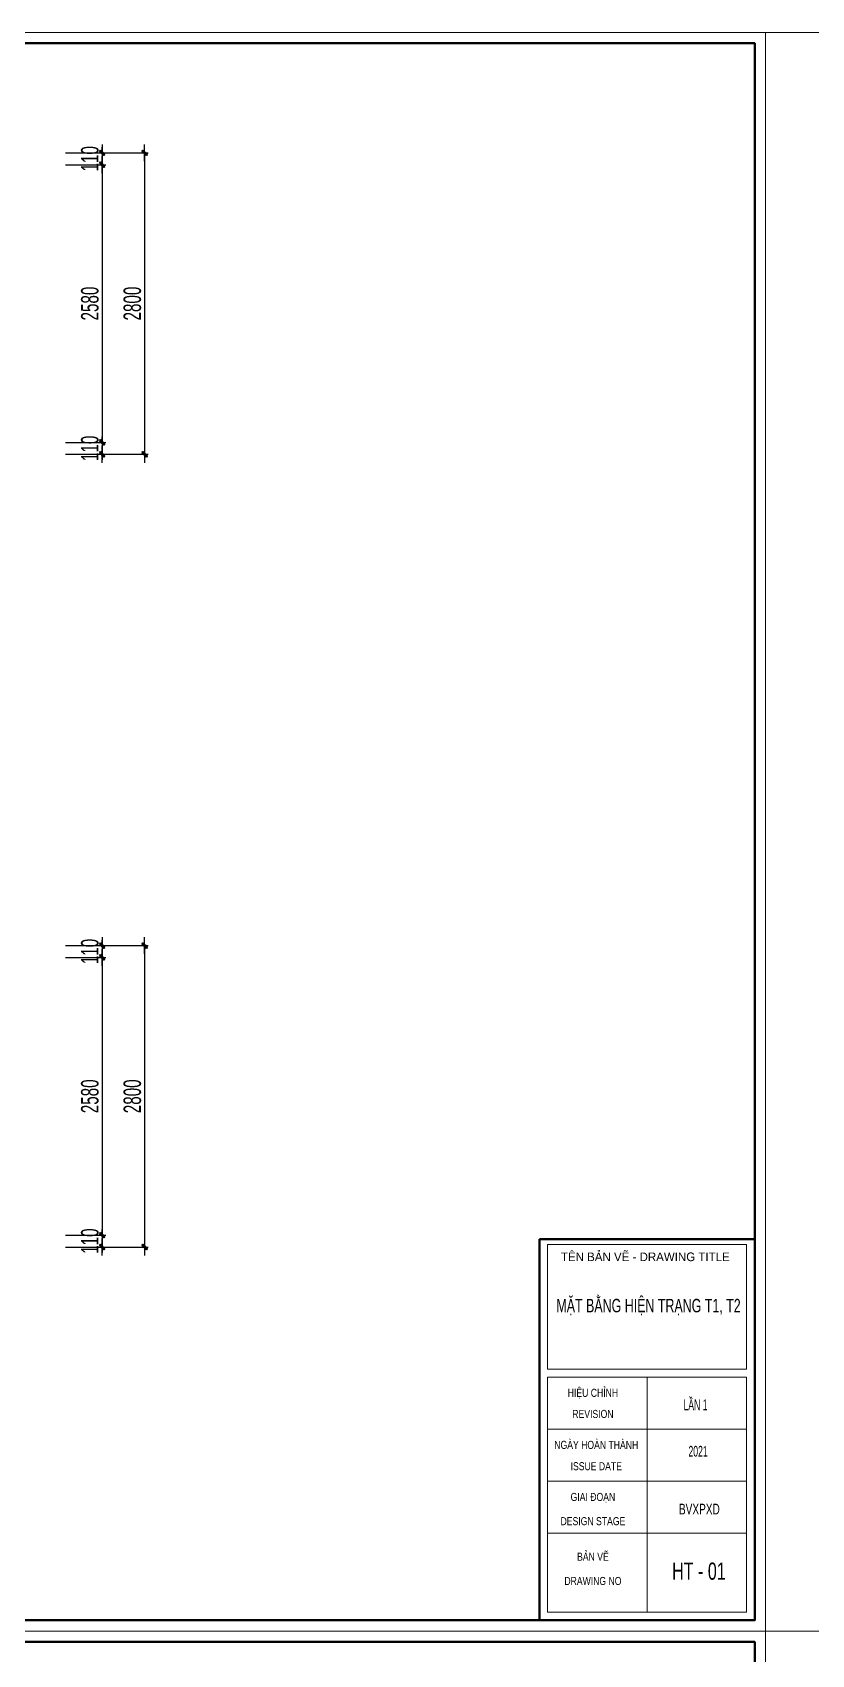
# Model space of a CAD drawing. Header units: millimetres. Extents: x 596422 to 1674380, y -367470 to 58862.
# Drawn here: x 675385 to 682627, y -17431 to -2363 of the extents above; entities that cross this region are included whole.
import ezdxf
from ezdxf.enums import TextEntityAlignment as Align

# ---------------------------------------------------------------- set-up
doc = ezdxf.new("R2010")
doc.units = ezdxf.units.MM
doc.header["$LTSCALE"] = 600
doc.header["$MEASUREMENT"] = 0
doc.layers.get('0').update_dxf_attribs({"lineweight": 0})
doc.layers.get('Defpoints').update_dxf_attribs({"lineweight": 0})
doc.layers.add('EG Dim', color=8, linetype='Continuous', lineweight=18)
doc.layers.add('Khungten_LCDI', color=7, linetype='Continuous')
doc.layers.add('Kichthuoc', color=9, linetype='Continuous')
doc.styles.add('HOATBIF', font='hoatbif.shx', dxfattribs={"width": 0.65})
doc.styles.add('Khungten', font='VHAVAN.TTF', dxfattribs={"width": 0.9, "height": 5000})
doc.styles.add('Title', font='VHAVAN.TTF', dxfattribs={"width": 0.8})
doc.dimstyles.new('1-100', dxfattribs={"dimscale": 300, "dimtxt": 1.2, "dimasz": 0.25, "dimexe": 0.5, "dimexo": 0, "dimgap": 0.3, "dimtad": 1, "dimdec": 0, "dimzin": 0, "dimdsep": 46, "dimtxsty": 'HOATBIF', "dimblk1": 'DOT', "dimblk2": 'DOT', "dimsah": 1, "dimcen": -1, "dimdle": 1, "dimclrd": 256, "dimclre": 256, "dimclrt": 4, "dimadec": 3, "dimazin": 2, "dimtfac": 0.333333, "dimtdec": 0, "dimtix": 1, "dimtmove": 2, "dimatfit": 3, "dimldrblk": 'DOT', "dimfxl": 1, "dimtvp": 0.833333, "dimtolj": 1, "dimtzin": 0, "dimarcsym": 0})

# ---------------------------------------------------------------- blocks, each defined once
blk = doc.blocks.new('LCDI-new')
at = {"layer": 'Defpoints', "lineweight": 0}
blk.add_lwpolyline([(-1626044.71, 488105.01), (-1626044.71, 488402.01), (-1625624.71, 488402.01), (-1625624.71, 488105.01)], close=True, dxfattribs=at)
at = {"layer": 'Khungten_LCDI', "color": 5, "lineweight": 25}
blk.add_line((-1625626.71, 488107.01), (-1625626.71, 488400.01), dxfattribs=at)
at = {"layer": 'Khungten_LCDI', "color": 5, "lineweight": 60}
for p, q in [((-1625666.71, 488177.85), (-1625666.71, 488107.01)), ((-1625626.71, 488177.85), (-1625666.71, 488177.85))]:
    blk.add_line(p, q, dxfattribs=at)
at = {"layer": 'Khungten_LCDI', "color": 9, "lineweight": 15}
for p, q in [((-1625646.71, 488152.18), (-1625646.71, 488108.51)), ((-1625628.21, 488142.51), (-1625665.21, 488142.51)), ((-1625628.21, 488132.84), (-1625665.21, 488132.84)), ((-1625628.21, 488123.18), (-1625665.21, 488123.18))]:
    blk.add_line(p, q, dxfattribs=at)
at = {"layer": 'Khungten_LCDI', "color": 5, "lineweight": 60}
blk.add_lwpolyline([(-1626032.71, 488107.01), (-1626032.71, 488400.01), (-1625626.71, 488400.01), (-1625626.71, 488107.01)], close=True, dxfattribs=at)
at = {"layer": 'Khungten_LCDI', "color": 9, "lineweight": 15}
for points in [[(-1625665.21, 488153.68), (-1625628.21, 488153.68), (-1625628.21, 488176.84), (-1625665.21, 488176.84)], [(-1625665.21, 488108.51), (-1625628.21, 488108.51), (-1625628.21, 488152.18), (-1625665.21, 488152.18)]]:
    blk.add_lwpolyline(points, close=True, dxfattribs=at)
at = {"color": 7, "style": 'Khungten'}
blk.add_text('tªn b¶n vÏ - drawing title', height=1.6, dxfattribs=at).set_placement((-1625647.05, 488173.74), align=Align.CENTER)
at = {"color": 7}
for s, height, style, width, p in [('hiÖu chØnh', 1.5, 'Khungten', 0.8, (-1625656.79, 488148.52)), ('revision', 1.5, 'Khungten', 0.8, (-1625656.79, 488144.6)), ('ngµy hoµn thµnh', 1.5, 'Khungten', 0.8, (-1625656.17, 488138.85)), ('issue date', 1.5, 'Khungten', 0.8, (-1625656.17, 488134.89)), ('giai ®o¹n', 1.5, 'Khungten', 0.8, (-1625656.79, 488129.18)), ('BVxpxd', 2, 'Title', 0.7, (-1625637, 488126.67)), ('design stage', 1.5, 'Khungten', 0.8, (-1625656.79, 488124.68)), ('b¶n vÏ', 1.5, 'Khungten', 0.8, (-1625656.79, 488118.07)), ('drawing nO', 1.5, 'Khungten', 0.8, (-1625656.79, 488113.57))]:
    blk.add_text(s, height=height, dxfattribs=dict(at, style=style, width=width)).set_placement(p, align=Align.CENTER)
at = {"color": 2, "style": 'Title', "width": 1.824646}
for tag, p, p2 in [('TENBANVE1', (-1625663.58, 488164.65), (-1625629.32, 488164.65)), ('TENBANVE2', (-1625663.58, 488157.89), (-1625629.32, 488157.89))]:
    blk.add_attdef(tag, text='', height=2.5, dxfattribs=at).set_placement(p, p2, align=Align.FIT)
at = {"color": 7, "style": 'Khungten', "width": 0.8}
for tag, p in [('REVISION', (-1625637.72, 488146.05)), ('NGAYHT', (-1625637.25, 488137.42))]:
    blk.add_attdef(tag, text='', height=2, dxfattribs=at).set_placement(p, align=Align.CENTER)
at = {"color": 2, "style": 'Title', "width": 0.7}
blk.add_attdef('SOBANVE', text='', height=2.5, dxfattribs=at).set_placement((-1625637.09, 488114.55), align=Align.CENTER)
blk = doc.blocks.new('DOT')
at = {"layer": 'Kichthuoc'}
blk.add_line((-3, 0), (3, 0), dxfattribs=at)
at = {"layer": 'Kichthuoc', "color": 4}
blk.add_line((-1, -1), (1, 1), dxfattribs=at)
blk.add_lwpolyline([(0.5, 1), (-1, -0.5), (-0.5, -1), (1, 0.5)], close=True, dxfattribs=at)
blk = doc.blocks.new('*D29')
at = {"layer": 'Defpoints', "color": 0, "transparency": 16777216}
for p in [(675693, -3591), (675693, -6171), (676033, -6171)]:
    blk.add_point(p, dxfattribs=at)
at = {"layer": 'EG Dim', "lineweight": -2, "transparency": 16777216}
for p, q in [((675693, -3591), (676066, -3591)), ((676033, -3617), (676033, -6145)), ((675693, -6171), (676066, -6171))]:
    blk.add_line(p, q, dxfattribs=at)
at = {"layer": 'EG Dim', "lineweight": -2, "transparency": 16777216, "xscale": 26, "yscale": 26, "zscale": 26}
for p, rotation in [((676033, -3591), 90), ((676033, -6171), 270)]:
    blk.add_blockref('DOT', p, dxfattribs=dict(at, rotation=rotation))
at = {"layer": 'EG Dim', "color": 4, "transparency": 16777216, "insert": (675919, -4881), "char_height": 162.5, "attachment_point": 5, "rotation": 90, "style": 'HOATBIF'}
blk.add_mtext('\\A1;2580', dxfattribs=at)
blk = doc.blocks.new('_Dot')
at = {"color": 0, "linetype": 'ByBlock', "lineweight": -2}
blk.add_line((-0.5, 0), (-1, 0), dxfattribs=at)
at = {"color": 0, "linetype": 'ByBlock', "const_width": 0.5}
blk.add_lwpolyline([(-0.25, 0, 1), (0.25, 0, 1)], format="xyb", close=True, dxfattribs=at)
blk = doc.blocks.new('*D30')
at = {"layer": 'Defpoints', "color": 0, "transparency": 16777216}
for p in [(675693, -6171), (675693, -6281), (676033, -6281)]:
    blk.add_point(p, dxfattribs=at)
at = {"layer": 'EG Dim', "lineweight": -2, "transparency": 16777216}
for p, q in [((675693, -6171), (676066, -6171)), ((676033, -6145), (676033, -6119)), ((676033, -6171), (676033, -6281)), ((675693, -6281), (676066, -6281)), ((676033, -6307), (676033, -6333))]:
    blk.add_line(p, q, dxfattribs=at)
at = {"layer": 'EG Dim', "lineweight": -2, "transparency": 16777216, "xscale": 26, "yscale": 26, "zscale": 26}
for p, rotation in [((676033, -6171), 270), ((676033, -6281), 90)]:
    blk.add_blockref('DOT', p, dxfattribs=dict(at, rotation=rotation))
at = {"layer": 'EG Dim', "color": 4, "transparency": 16777216, "insert": (675919, -6226), "char_height": 162.5, "attachment_point": 5, "rotation": 90, "style": 'HOATBIF'}
blk.add_mtext('\\A1;110', dxfattribs=at)
blk = doc.blocks.new('*D31')
at = {"layer": 'Defpoints', "color": 0, "transparency": 16777216}
for p in [(675693, -3481), (675693, -3591), (676033, -3591)]:
    blk.add_point(p, dxfattribs=at)
at = {"layer": 'EG Dim', "lineweight": -2, "transparency": 16777216}
for p, q in [((676033, -3455), (676033, -3429)), ((675693, -3481), (676066, -3481)), ((675693, -3591), (676066, -3591)), ((676033, -3481), (676033, -3591)), ((676033, -3617), (676033, -3643))]:
    blk.add_line(p, q, dxfattribs=at)
at = {"layer": 'EG Dim', "lineweight": -2, "transparency": 16777216, "xscale": 26, "yscale": 26, "zscale": 26}
for p, rotation in [((676033, -3481), 270), ((676033, -3591), 90)]:
    blk.add_blockref('DOT', p, dxfattribs=dict(at, rotation=rotation))
at = {"layer": 'EG Dim', "color": 4, "transparency": 16777216, "insert": (675919, -3536), "char_height": 162.5, "attachment_point": 5, "rotation": 90, "style": 'HOATBIF'}
blk.add_mtext('\\A1;110', dxfattribs=at)
blk = doc.blocks.new('*D28')
at = {"layer": 'Defpoints', "color": 0, "transparency": 16777216}
for p in [(675693, -3481), (675693, -6281), (676428, -6281)]:
    blk.add_point(p, dxfattribs=at)
at = {"layer": 'EG Dim', "lineweight": -2, "transparency": 16777216}
for p, q in [((675693, -3481), (676460, -3481)), ((676428, -3507), (676428, -6255)), ((675693, -6281), (676460, -6281))]:
    blk.add_line(p, q, dxfattribs=at)
at = {"layer": 'EG Dim', "lineweight": -2, "transparency": 16777216, "xscale": 26, "yscale": 26, "zscale": 26}
for p, rotation in [((676428, -3481), 90), ((676428, -6281), 270)]:
    blk.add_blockref('DOT', p, dxfattribs=dict(at, rotation=rotation))
at = {"layer": 'EG Dim', "color": 4, "transparency": 16777216, "insert": (676314, -4881), "char_height": 162.5, "attachment_point": 5, "rotation": 90, "style": 'HOATBIF'}
blk.add_mtext('\\A1;2800', dxfattribs=at)
blk = doc.blocks.new('*D35')
at = {"layer": 'Defpoints', "color": 0, "transparency": 16777216}
for p in [(675693, -10955), (675693, -13535), (676033, -13535)]:
    blk.add_point(p, dxfattribs=at)
at = {"layer": 'EG Dim', "lineweight": -2, "transparency": 16777216}
for p, q in [((675693, -10955), (676066, -10955)), ((676033, -10981), (676033, -13509)), ((675693, -13535), (676066, -13535))]:
    blk.add_line(p, q, dxfattribs=at)
at = {"layer": 'EG Dim', "lineweight": -2, "transparency": 16777216, "xscale": 26, "yscale": 26, "zscale": 26}
for p, rotation in [((676033, -10955), 90), ((676033, -13535), 270)]:
    blk.add_blockref('DOT', p, dxfattribs=dict(at, rotation=rotation))
at = {"layer": 'EG Dim', "color": 4, "transparency": 16777216, "insert": (675919, -12245), "char_height": 162.5, "attachment_point": 5, "rotation": 90, "style": 'HOATBIF'}
blk.add_mtext('\\A1;2580', dxfattribs=at)
blk = doc.blocks.new('*D36')
at = {"layer": 'Defpoints', "color": 0, "transparency": 16777216}
for p in [(675693, -13535), (675693, -13645), (676033, -13645)]:
    blk.add_point(p, dxfattribs=at)
at = {"layer": 'EG Dim', "lineweight": -2, "transparency": 16777216}
for p, q in [((675693, -13535), (676066, -13535)), ((676033, -13509), (676033, -13483)), ((676033, -13535), (676033, -13645)), ((675693, -13645), (676066, -13645)), ((676033, -13671), (676033, -13697))]:
    blk.add_line(p, q, dxfattribs=at)
at = {"layer": 'EG Dim', "lineweight": -2, "transparency": 16777216, "xscale": 26, "yscale": 26, "zscale": 26}
for p, rotation in [((676033, -13535), 270), ((676033, -13645), 90)]:
    blk.add_blockref('DOT', p, dxfattribs=dict(at, rotation=rotation))
at = {"layer": 'EG Dim', "color": 4, "transparency": 16777216, "insert": (675919, -13590), "char_height": 162.5, "attachment_point": 5, "rotation": 90, "style": 'HOATBIF'}
blk.add_mtext('\\A1;110', dxfattribs=at)
blk = doc.blocks.new('*D37')
at = {"layer": 'Defpoints', "color": 0, "transparency": 16777216}
for p in [(675693, -10845), (675693, -10955), (676033, -10955)]:
    blk.add_point(p, dxfattribs=at)
at = {"layer": 'EG Dim', "lineweight": -2, "transparency": 16777216}
for p, q in [((675693, -10845), (676066, -10845)), ((676033, -10819), (676033, -10793)), ((676033, -10845), (676033, -10955)), ((675693, -10955), (676066, -10955)), ((676033, -10981), (676033, -11007))]:
    blk.add_line(p, q, dxfattribs=at)
at = {"layer": 'EG Dim', "lineweight": -2, "transparency": 16777216, "xscale": 26, "yscale": 26, "zscale": 26}
for p, rotation in [((676033, -10845), 270), ((676033, -10955), 90)]:
    blk.add_blockref('DOT', p, dxfattribs=dict(at, rotation=rotation))
at = {"layer": 'EG Dim', "color": 4, "transparency": 16777216, "insert": (675919, -10900), "char_height": 162.5, "attachment_point": 5, "rotation": 90, "style": 'HOATBIF'}
blk.add_mtext('\\A1;110', dxfattribs=at)
blk = doc.blocks.new('*D38')
at = {"layer": 'Defpoints', "color": 0, "transparency": 16777216}
for p in [(675693, -10845), (675693, -13645), (676428, -13645)]:
    blk.add_point(p, dxfattribs=at)
at = {"layer": 'EG Dim', "lineweight": -2, "transparency": 16777216}
for p, q in [((675693, -10845), (676460, -10845)), ((676428, -10871), (676428, -13619)), ((675693, -13645), (676460, -13645))]:
    blk.add_line(p, q, dxfattribs=at)
at = {"layer": 'EG Dim', "lineweight": -2, "transparency": 16777216, "xscale": 26, "yscale": 26, "zscale": 26}
for p, rotation in [((676428, -10845), 90), ((676428, -13645), 270)]:
    blk.add_blockref('DOT', p, dxfattribs=dict(at, rotation=rotation))
at = {"layer": 'EG Dim', "color": 4, "transparency": 16777216, "insert": (676314, -12245), "char_height": 162.5, "attachment_point": 5, "rotation": 90, "style": 'HOATBIF'}
blk.add_mtext('\\A1;2800', dxfattribs=at)

msp = doc.modelspace()

# ---------------------------------------------------------------- block references
at = {"layer": 'Kichthuoc'}
ref = msp.add_blockref('LCDI-new', (81963434.1, -24422463), dxfattribs=dict(at, xscale=50.00000000005321, yscale=50.00000000005321, zscale=50.00000000005321))
ref.add_attrib('TENBANVE', 'mÆt b»ng hiÖn tr¹ng t1, t2', dxfattribs={"layer": '0', "color": 4, "height": 125, "style": 'Title', "width": 0.712885}).set_placement((680255, -14251.5), (681968.2, -14251.5), align=Align.FIT)
ref.add_attrib('SOBANVE', 'ht - 01', dxfattribs={"layer": '0', "color": 4, "height": 160, "style": 'Title', "width": 0.7}).set_placement((681579.6, -16735.6), align=Align.CENTER)
ref.add_attrib('TYLE', 'lÇn 1', dxfattribs={"layer": '0', "color": 4, "height": 100, "style": 'Khungten', "width": 0.6}).set_placement((681548, -15160.7), align=Align.CENTER)
ref.add_attrib('NGAYHT', '2021', dxfattribs={"layer": '0', "color": 4, "height": 100, "style": 'Khungten', "width": 0.6}).set_placement((681571.7, -15592.2), align=Align.CENTER)
ref = msp.add_blockref('LCDI-new', (81984434.1, -24422463), dxfattribs=dict(at, xscale=50.00000000005321, yscale=50.00000000005321, zscale=50.00000000005321))
ref.add_attrib('TENBANVE', 'mÆt b»ng m¸i hiÖn tr¹ng', dxfattribs={"layer": '0', "color": 4, "height": 125, "style": 'Title', "width": 0.745885}).set_placement((701255, -14251.5), (702968.2, -14251.5), align=Align.FIT)
ref.add_attrib('SOBANVE', 'ht - 02', dxfattribs={"layer": '0', "color": 4, "height": 160, "style": 'Title', "width": 0.7}).set_placement((702579.6, -16735.6), align=Align.CENTER)
ref.add_attrib('TYLE', 'lÇn 1', dxfattribs={"layer": '0', "color": 4, "height": 100, "style": 'Khungten', "width": 0.6}).set_placement((702548, -15160.7), align=Align.CENTER)
ref.add_attrib('NGAYHT', '2021', dxfattribs={"layer": '0', "color": 4, "height": 100, "style": 'Khungten', "width": 0.6}).set_placement((702571.7, -15592.2), align=Align.CENTER)
ref = msp.add_blockref('LCDI-new', (81963434.1, -24437313), dxfattribs=dict(at, xscale=50.00000000005321, yscale=50.00000000005321, zscale=50.00000000005321))
ref.add_attrib('TENBANVE', 'mÆt b»ng c¶i t¹o t1, t2', dxfattribs={"layer": '0', "color": 4, "height": 125, "style": 'Title', "width": 0.813475}).set_placement((680255, -29101.5), (681968.2, -29101.5), align=Align.FIT)
ref.add_attrib('SOBANVE', 'ct - 01', dxfattribs={"layer": '0', "color": 4, "height": 160, "style": 'Title', "width": 0.7}).set_placement((681579.6, -31585.6), align=Align.CENTER)
ref.add_attrib('TYLE', 'lÇn 1', dxfattribs={"layer": '0', "color": 4, "height": 100, "style": 'Khungten', "width": 0.6}).set_placement((681548, -30010.7), align=Align.CENTER)
ref.add_attrib('NGAYHT', '2021', dxfattribs={"layer": '0', "color": 4, "height": 100, "style": 'Khungten', "width": 0.6}).set_placement((681571.7, -30442.2), align=Align.CENTER)
ref = msp.add_blockref('LCDI-new', (81984434.1, -24437313), dxfattribs=dict(at, xscale=50.00000000005321, yscale=50.00000000005321, zscale=50.00000000005321))
ref.add_attrib('TENBANVE', 'mÆt b»ng c¶ t¹o tÇng 3, m¸i', dxfattribs={"layer": '0', "color": 4, "height": 125, "style": 'Title', "width": 0.642652}).set_placement((701255, -29101.5), (702968.2, -29101.5), align=Align.FIT)
ref.add_attrib('SOBANVE', 'ct - 02', dxfattribs={"layer": '0', "color": 4, "height": 160, "style": 'Title', "width": 0.7}).set_placement((702579.6, -31585.6), align=Align.CENTER)
ref.add_attrib('TYLE', 'lÇn 1', dxfattribs={"layer": '0', "color": 4, "height": 100, "style": 'Khungten', "width": 0.6}).set_placement((702548, -30010.7), align=Align.CENTER)
ref.add_attrib('NGAYHT', '2021', dxfattribs={"layer": '0', "color": 4, "height": 100, "style": 'Khungten', "width": 0.6}).set_placement((702571.7, -30442.2), align=Align.CENTER)

# ---------------------------------------------------------------- dimensions: what is measured, and where the dimension line sits
at = {"layer": 'EG Dim'}
for base, p1, p2, picture, middle in [((676033.1, -3590.7), (675693.2, -3480.7), (675693.2, -3590.7), '*D31', (675919.3, -3535.7)), ((676427.7, -6280.8), (675693.2, -3480.7), (675693.2, -6280.8), '*D28', (676313.9, -4880.7)), ((676033.1, -6170.7), (675693.2, -3590.7), (675693.2, -6170.7), '*D29', (675919.3, -4880.7)), ((676033.1, -6280.8), (675693.2, -6170.7), (675693.2, -6280.8), '*D30', (675919.3, -6225.8)), ((676033.1, -10954.7), (675693.2, -10844.7), (675693.2, -10954.7), '*D37', (675919.3, -10899.7)), ((676427.7, -13644.8), (675693.2, -10844.7), (675693.2, -13644.8), '*D38', (676313.9, -12244.7)), ((676033.1, -13534.7), (675693.2, -10954.7), (675693.2, -13534.7), '*D35', (675919.3, -12244.7)), ((676033.1, -13644.8), (675693.2, -13534.7), (675693.2, -13644.8), '*D36', (675919.3, -13589.8))]:
    dim = msp.add_linear_dim(base=base, p1=p1, p2=p2, angle=90, dimstyle='1-100', override={"dimscale": 65, "dimtxt": 2.5, "dimasz": 0.4, "dimgap": 0.5}, dxfattribs=at)
    dim.commit()
    dim.dimension.update_dxf_attribs({"geometry": picture, "text_midpoint": middle})

doc.saveas('drawing.dxf')
